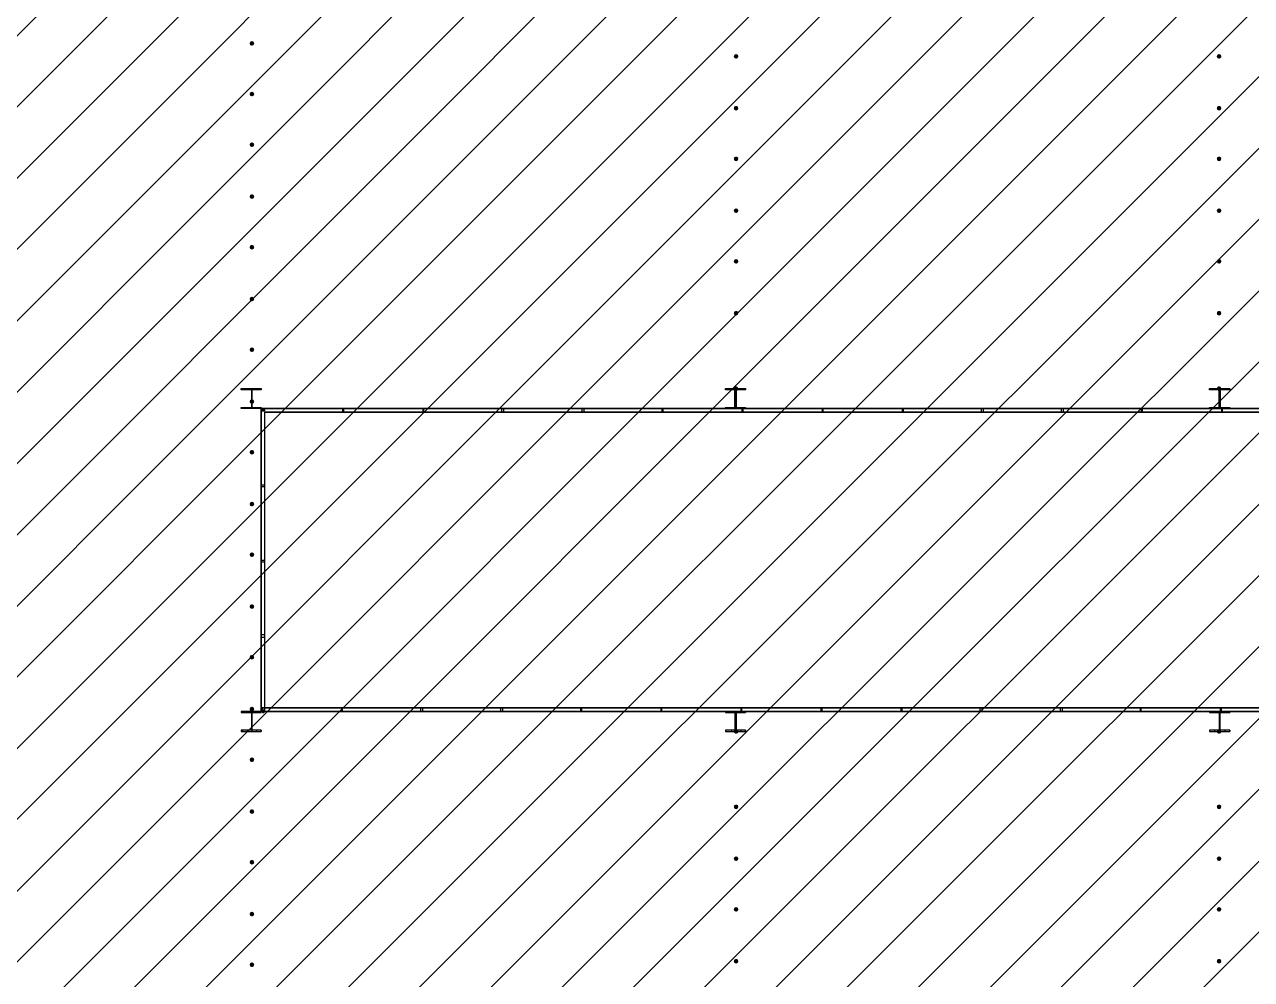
# Model space of a CAD drawing. Header units: millimetres. Extents: x 0 to 420, y 0 to 297.
# Drawn here: x 129.33 to 173.42, y 163.22 to 197.53 of the extents above; entities that cross this region are included whole.
import ezdxf

# ---------------------------------------------------------------- set-up
doc = ezdxf.new("R2010")
doc.units = ezdxf.units.MM
doc.layers.get('0').update_dxf_attribs({"linetype": 'CONTINUOUS'})

msp = doc.modelspace()

# ---------------------------------------------------------------- hatches: boundary and pattern name
at = {"true_color": 0x000007}
for points in [[(137.583333, 196.85), (137.558463, 196.790204), (137.498667, 196.765333), (137.438871, 196.790204), (137.414, 196.85), (137.438871, 196.909796), (137.498667, 196.934667), (137.558462, 196.909796)], [(154.982333, 196.384333), (154.957462, 196.324537), (154.897667, 196.299667), (154.837871, 196.324537), (154.813, 196.384333), (154.837871, 196.444129), (154.897667, 196.469), (154.957462, 196.444129)], [(172.339, 196.384333), (172.314129, 196.324537), (172.254333, 196.299667), (172.194538, 196.324537), (172.169667, 196.384333), (172.194537, 196.444129), (172.254333, 196.469), (172.314129, 196.444129)], [(137.583333, 195.029667), (137.558463, 194.969871), (137.498667, 194.945), (137.438871, 194.969871), (137.414, 195.029667), (137.438871, 195.089462), (137.498667, 195.114333), (137.558462, 195.089463)], [(154.982333, 194.521667), (154.957462, 194.461871), (154.897667, 194.437), (154.837871, 194.461871), (154.813, 194.521667), (154.837871, 194.581462), (154.897667, 194.606333), (154.957462, 194.581463)], [(172.339, 194.521667), (172.314129, 194.461871), (172.254333, 194.437), (172.194538, 194.461871), (172.169667, 194.521667), (172.194537, 194.581462), (172.254333, 194.606333), (172.314129, 194.581463)], [(137.583333, 193.209333), (137.558463, 193.149538), (137.498667, 193.124667), (137.438871, 193.149538), (137.414, 193.209333), (137.438871, 193.269129), (137.498667, 193.294), (137.558462, 193.269129)], [(154.982333, 192.701333), (154.957462, 192.641537), (154.897667, 192.616667), (154.837871, 192.641537), (154.813, 192.701333), (154.837871, 192.761129), (154.897667, 192.786), (154.957462, 192.761129)], [(172.339, 192.701333), (172.314129, 192.641537), (172.254333, 192.616667), (172.194538, 192.641537), (172.169667, 192.701333), (172.194537, 192.761129), (172.254333, 192.786), (172.314129, 192.761129)], [(137.583333, 191.346667), (137.558463, 191.286871), (137.498667, 191.262), (137.438871, 191.286871), (137.414, 191.346667), (137.438871, 191.406462), (137.498667, 191.431333), (137.558462, 191.406463)], [(154.982333, 190.838667), (154.957462, 190.778871), (154.897667, 190.754), (154.837871, 190.778871), (154.813, 190.838667), (154.837871, 190.898462), (154.897667, 190.923333), (154.957462, 190.898463)], [(172.339, 190.838667), (172.314129, 190.778871), (172.254333, 190.754), (172.194538, 190.778871), (172.169667, 190.838667), (172.194537, 190.898462), (172.254333, 190.923333), (172.314129, 190.898463)], [(137.583333, 189.526333), (137.558463, 189.466537), (137.498667, 189.441667), (137.438871, 189.466537), (137.414, 189.526333), (137.438871, 189.586129), (137.498667, 189.611), (137.558462, 189.586129)], [(154.982333, 189.018333), (154.957462, 188.958537), (154.897667, 188.933667), (154.837871, 188.958537), (154.813, 189.018333), (154.837871, 189.078129), (154.897667, 189.103), (154.957462, 189.078129)], [(172.339, 189.018333), (172.314129, 188.958537), (172.254333, 188.933667), (172.194538, 188.958537), (172.169667, 189.018333), (172.194537, 189.078129), (172.254333, 189.103), (172.314129, 189.078129)], [(137.583333, 187.663667), (137.558463, 187.603871), (137.498667, 187.579), (137.438871, 187.603871), (137.414, 187.663667), (137.438871, 187.723462), (137.498667, 187.748333), (137.558462, 187.723463)], [(154.982333, 187.155667), (154.957462, 187.095871), (154.897667, 187.071), (154.837871, 187.095871), (154.813, 187.155667), (154.837871, 187.215462), (154.897667, 187.240333), (154.957462, 187.215463)], [(172.339, 187.155667), (172.314129, 187.095871), (172.254333, 187.071), (172.194538, 187.095871), (172.169667, 187.155667), (172.194537, 187.215462), (172.254333, 187.240333), (172.314129, 187.215463)], [(137.583333, 185.843333), (137.558463, 185.783537), (137.498667, 185.758667), (137.438871, 185.783537), (137.414, 185.843333), (137.438871, 185.903129), (137.498667, 185.928), (137.558462, 185.903129)], [(154.982333, 184.446333), (154.957462, 184.386537), (154.897667, 184.361667), (154.837871, 184.386537), (154.813, 184.446333), (154.837871, 184.506129), (154.897667, 184.531), (154.957462, 184.506129)], [(172.339, 184.446333), (172.314129, 184.386537), (172.254333, 184.361667), (172.194538, 184.386537), (172.169667, 184.446333), (172.194537, 184.506129), (172.254333, 184.531), (172.314129, 184.506129)], [(137.583333, 183.980667), (137.558463, 183.920871), (137.498667, 183.896), (137.438871, 183.920871), (137.414, 183.980667), (137.438871, 184.040462), (137.498667, 184.065333), (137.558462, 184.040463)], [(137.583333, 182.160333), (137.558463, 182.100537), (137.498667, 182.075667), (137.438871, 182.100537), (137.414, 182.160333), (137.438871, 182.220129), (137.498667, 182.245), (137.558462, 182.220129)], [(137.583333, 180.297667), (137.558463, 180.237871), (137.498667, 180.213), (137.438871, 180.237871), (137.414, 180.297667), (137.438871, 180.357462), (137.498667, 180.382333), (137.558462, 180.357463)], [(137.583333, 178.477333), (137.558463, 178.417537), (137.498667, 178.392667), (137.438871, 178.417537), (137.414, 178.477333), (137.438871, 178.537129), (137.498667, 178.562), (137.558462, 178.537129)], [(137.583333, 176.614667), (137.558463, 176.554871), (137.498667, 176.53), (137.438871, 176.554871), (137.414, 176.614667), (137.438871, 176.674462), (137.498667, 176.699333), (137.558462, 176.674463)], [(137.583333, 174.794333), (137.558463, 174.734537), (137.498667, 174.709667), (137.438871, 174.734537), (137.414, 174.794333), (137.438871, 174.854129), (137.498667, 174.879), (137.558462, 174.854129)], [(137.583333, 172.931667), (137.558463, 172.871871), (137.498667, 172.847), (137.438871, 172.871871), (137.414, 172.931667), (137.438871, 172.991462), (137.498667, 173.016333), (137.558462, 172.991463)], [(154.982333, 172.127333), (154.957462, 172.067537), (154.897667, 172.042667), (154.837871, 172.067537), (154.813, 172.127333), (154.837871, 172.187129), (154.897667, 172.212), (154.957462, 172.187129)], [(172.339, 172.127333), (172.314129, 172.067537), (172.254333, 172.042667), (172.194538, 172.067537), (172.169667, 172.127333), (172.194537, 172.187129), (172.254333, 172.212), (172.314129, 172.187129)], [(137.583333, 171.111333), (137.558463, 171.051537), (137.498667, 171.026667), (137.438871, 171.051537), (137.414, 171.111333), (137.438871, 171.171129), (137.498667, 171.196), (137.558462, 171.171129)], [(137.583333, 169.248667), (137.558463, 169.188871), (137.498667, 169.164), (137.438871, 169.188871), (137.414, 169.248667), (137.438871, 169.308462), (137.498667, 169.333333), (137.558462, 169.308463)], [(154.982333, 169.418), (154.957462, 169.358204), (154.897667, 169.333333), (154.837871, 169.358204), (154.813, 169.418), (154.837871, 169.477796), (154.897667, 169.502667), (154.957462, 169.477796)], [(172.339, 169.418), (172.314129, 169.358204), (172.254333, 169.333333), (172.194538, 169.358204), (172.169667, 169.418), (172.194537, 169.477796), (172.254333, 169.502667), (172.314129, 169.477796)], [(154.982333, 167.555333), (154.957462, 167.495537), (154.897667, 167.470667), (154.837871, 167.495537), (154.813, 167.555333), (154.837871, 167.615129), (154.897667, 167.64), (154.957462, 167.615129)], [(172.339, 167.555333), (172.314129, 167.495537), (172.254333, 167.470667), (172.194538, 167.495537), (172.169667, 167.555333), (172.194537, 167.615129), (172.254333, 167.64), (172.314129, 167.615129)], [(137.583333, 167.428333), (137.558463, 167.368538), (137.498667, 167.343667), (137.438871, 167.368538), (137.414, 167.428333), (137.438871, 167.488129), (137.498667, 167.513), (137.558462, 167.488129)], [(154.982333, 165.735), (154.957462, 165.675204), (154.897667, 165.650333), (154.837871, 165.675204), (154.813, 165.735), (154.837871, 165.794796), (154.897667, 165.819667), (154.957462, 165.794796)], [(172.339, 165.735), (172.314129, 165.675204), (172.254333, 165.650333), (172.194538, 165.675204), (172.169667, 165.735), (172.194537, 165.794796), (172.254333, 165.819667), (172.314129, 165.794796)], [(137.583333, 165.565667), (137.558463, 165.505871), (137.498667, 165.481), (137.438871, 165.505871), (137.414, 165.565667), (137.438871, 165.625462), (137.498667, 165.650333), (137.558462, 165.625463)], [(137.583333, 163.745333), (137.558463, 163.685537), (137.498667, 163.660667), (137.438871, 163.685537), (137.414, 163.745333), (137.438871, 163.805129), (137.498667, 163.83), (137.558462, 163.805129)], [(154.982333, 163.872333), (154.957462, 163.812537), (154.897667, 163.787667), (154.837871, 163.812537), (154.813, 163.872333), (154.837871, 163.932129), (154.897667, 163.957), (154.957462, 163.932129)], [(172.339, 163.872333), (172.314129, 163.812537), (172.254333, 163.787667), (172.194538, 163.812537), (172.169667, 163.872333), (172.194537, 163.932129), (172.254333, 163.957), (172.314129, 163.932129)]]:
    msp.add_hatch(color=0, dxfattribs=at).paths.add_polyline_path(points, flags=0)

# ---------------------------------------------------------------- linework, layer by layer
at = {"color": 0, "true_color": 0x000006}
for points in [[(108.161668, 176.233666), (133.731001, 201.802999)], [(108.161668, 173.651333), (136.271001, 201.802999)], [(108.161668, 171.111333), (138.853334, 201.802999)], [(108.161668, 168.528999), (141.393334, 201.802999)], [(108.161668, 165.988999), (143.975668, 201.802999)], [(108.161668, 163.406666), (146.515668, 201.802999)], [(108.161668, 160.866666), (149.098001, 201.802999)], [(108.161668, 158.284333), (151.638001, 201.802999)], [(108.161668, 155.744333), (154.220334, 201.802999)], [(109.728001, 154.770666), (156.760334, 201.802999)], [(112.310335, 154.770666), (159.342668, 201.802999)], [(114.850335, 154.770666), (161.882668, 201.802999)], [(117.432668, 154.770666), (164.465001, 201.802999)], [(119.972668, 154.770666), (167.005001, 201.802999)], [(122.555001, 154.770666), (169.587334, 201.802999)], [(125.095001, 154.770666), (172.127334, 201.802999)], [(127.677335, 154.770666), (174.709668, 201.802999)], [(130.217334, 154.770666), (177.249668, 201.802999)], [(132.799668, 154.770666), (179.832001, 201.802999)], [(135.339668, 154.770666), (182.414334, 201.802999)], [(137.922001, 154.770666), (184.954334, 201.802999)], [(140.462001, 154.770666), (187.536668, 201.802999)], [(143.044334, 154.770666), (190.076668, 201.802999)], [(145.584334, 154.770666), (192.659001, 201.802999)], [(148.166668, 154.770666), (195.199001, 201.802999)], [(150.706668, 154.770666), (197.781334, 201.802999)], [(153.289001, 154.770666), (200.321334, 201.802999)], [(155.871334, 154.770666), (202.903668, 201.802999)], [(158.411334, 154.770666), (205.443668, 201.802999)], [(160.993668, 154.770666), (208.026001, 201.802999)], [(163.533668, 154.770666), (210.566001, 201.802999)]]:
    msp.add_lwpolyline(points, dxfattribs=at)
at = {"color": 0, "true_color": 0x000007}
for points in [[(137.837333, 183.726667), (137.117667, 183.726667), (137.117667, 183.769), (137.498667, 183.769), (137.498667, 184.404), (137.117667, 184.404), (137.117667, 184.446333), (137.837333, 184.446333), (137.837333, 184.404), (137.498667, 184.404), (137.498667, 183.769), (137.837333, 183.769)], [(155.236333, 183.726667), (154.516667, 183.726667), (154.516667, 183.769), (154.855333, 183.769), (154.855333, 184.404), (154.516667, 184.404), (154.516667, 184.446333), (155.236333, 184.446333), (155.236333, 184.404), (154.897667, 184.404), (154.897667, 183.769), (155.236333, 183.769)], [(172.635333, 183.726667), (171.915667, 183.726667), (171.915667, 183.769), (172.254333, 183.769), (172.254333, 184.404), (171.915667, 184.404), (171.915667, 184.446333), (172.635333, 184.446333), (172.635333, 184.404), (172.296667, 184.404), (172.296667, 183.769), (172.635333, 183.769)], [(224.070333, 172.847), (137.837333, 172.847), (137.837333, 172.974), (223.985667, 172.974), (137.837333, 172.974), (137.837333, 172.847), (224.070333, 172.847), (224.070333, 183.726667), (137.837333, 183.726667), (137.837333, 172.847), (137.964333, 172.847), (137.964333, 183.599667), (223.985667, 183.599667), (223.985667, 172.974), (137.837333, 172.974), (137.837333, 172.847)], [(137.837333, 183.726667), (137.837333, 172.847), (224.070333, 172.847), (224.070333, 183.726667)], [(137.964333, 183.642), (137.964333, 183.684333), (137.922, 183.684333), (137.879667, 183.684333), (137.837333, 183.684333), (137.837333, 183.642), (137.879667, 183.642), (137.922, 183.642)], [(140.758333, 183.726667), (140.758333, 183.599667), (140.800667, 183.599667), (140.800667, 183.726667)], [(143.637, 183.726667), (143.637, 183.599667), (143.679333, 183.599667), (143.679333, 183.726667)], [(146.473333, 183.726667), (146.473333, 183.599667), (146.558, 183.599667), (146.558, 183.726667)], [(149.352, 183.726667), (149.352, 183.599667), (149.436667, 183.599667), (149.436667, 183.726667)], [(152.230667, 183.726667), (152.230667, 183.599667), (152.273, 183.599667), (152.273, 183.726667)], [(155.109333, 183.726667), (155.109333, 183.599667), (155.151667, 183.599667), (155.151667, 183.726667)], [(157.988, 183.726667), (157.988, 183.599667), (158.030333, 183.599667), (158.030333, 183.726667)], [(160.866667, 183.726667), (160.866667, 183.599667), (160.909, 183.599667), (160.909, 183.726667)], [(163.703, 183.726667), (163.703, 183.599667), (163.787667, 183.599667), (163.787667, 183.726667)], [(166.581667, 183.726667), (166.581667, 183.599667), (166.666333, 183.599667), (166.666333, 183.726667)], [(169.460333, 183.726667), (169.460333, 183.599667), (169.502667, 183.599667), (169.502667, 183.726667)], [(172.339, 183.726667), (172.339, 183.599667), (172.381333, 183.599667), (172.381333, 183.726667)], [(137.837333, 180.932667), (137.964333, 180.932667), (137.964333, 180.975), (137.837333, 180.975)], [(137.837333, 178.223333), (137.964333, 178.223333), (137.964333, 178.265667), (137.837333, 178.265667)], [(137.837333, 175.514), (137.964333, 175.514), (137.964333, 175.598667), (137.837333, 175.598667)], [(137.837333, 172.847), (137.117667, 172.847), (137.117667, 172.804667), (137.498667, 172.804667), (137.498667, 172.169667), (137.117667, 172.169667), (137.117667, 172.127333), (137.837333, 172.127333), (137.837333, 172.169667), (137.498667, 172.169667), (137.498667, 172.804667), (137.837333, 172.804667)], [(224.070333, 172.847), (137.837333, 172.847), (137.837333, 172.974), (223.985667, 172.974), (137.837333, 172.974), (137.837333, 172.847)], [(137.837333, 172.974), (137.837333, 172.931667), (137.837333, 172.889333), (137.837333, 172.847), (137.879667, 172.847), (137.879667, 172.889333), (137.879667, 172.931667), (137.879667, 172.974)], [(137.964333, 172.847), (137.964333, 172.889333), (137.922, 172.889333), (137.879667, 172.889333), (137.879667, 172.847), (137.837333, 172.847), (137.879667, 172.847), (137.879667, 172.804667), (137.922, 172.804667)], [(140.758333, 172.847), (140.758333, 172.974), (140.716, 172.974), (140.716, 172.847)], [(143.637, 172.847), (143.637, 172.974), (143.552333, 172.974), (143.552333, 172.847)], [(146.515667, 172.847), (146.515667, 172.974), (146.431, 172.974), (146.431, 172.847)], [(149.352, 172.847), (149.352, 172.974), (149.309667, 172.974), (149.309667, 172.847)], [(152.230667, 172.847), (152.230667, 172.974), (152.188333, 172.974), (152.188333, 172.847)], [(155.236333, 172.847), (154.516667, 172.847), (154.516667, 172.804667), (154.855333, 172.804667), (154.855333, 172.169667), (154.516667, 172.169667), (154.516667, 172.127333), (155.236333, 172.127333), (155.236333, 172.169667), (154.897667, 172.169667), (154.897667, 172.804667), (155.236333, 172.804667)], [(155.109333, 172.847), (155.109333, 172.974), (155.067, 172.974), (155.067, 172.847)], [(157.988, 172.847), (157.988, 172.974), (157.945667, 172.974), (157.945667, 172.847)], [(160.866667, 172.847), (160.866667, 172.974), (160.824333, 172.974), (160.824333, 172.847)], [(163.745333, 172.847), (163.745333, 172.974), (163.660667, 172.974), (163.660667, 172.847)], [(166.624, 172.847), (166.624, 172.974), (166.539333, 172.974), (166.539333, 172.847)], [(169.460333, 172.847), (169.460333, 172.974), (169.418, 172.974), (169.418, 172.847)], [(172.635333, 172.847), (171.915667, 172.847), (171.915667, 172.804667), (172.254333, 172.804667), (172.254333, 172.169667), (171.915667, 172.169667), (171.915667, 172.127333), (172.635333, 172.127333), (172.635333, 172.169667), (172.296667, 172.169667), (172.296667, 172.804667), (172.635333, 172.804667)], [(172.339, 172.847), (172.339, 172.974), (172.296667, 172.974), (172.296667, 172.847)]]:
    msp.add_lwpolyline(points, close=True, dxfattribs=at)
for points in [[(137.16, 184.404), (137.16, 184.446333)], [(137.329333, 184.404), (137.329333, 184.446333)], [(137.498667, 183.726667), (137.498667, 184.446333)], [(137.668, 184.404), (137.668, 184.446333)], [(137.837333, 184.404), (137.837333, 184.446333)], [(154.516667, 184.404), (154.516667, 184.446333)], [(154.728333, 184.404), (154.728333, 184.446333)], [(154.897667, 183.726667), (154.897667, 184.446333)], [(155.067, 184.404), (155.067, 184.446333)], [(155.236333, 184.404), (155.236333, 184.446333)], [(171.915667, 184.404), (171.915667, 184.446333)], [(172.085, 184.404), (172.085, 184.446333)], [(172.254333, 183.726667), (172.254333, 184.446333)], [(172.466, 184.404), (172.466, 184.446333)], [(172.635333, 184.404), (172.635333, 184.446333)], [(137.16, 183.726667), (137.16, 183.769)], [(137.329333, 183.726667), (137.329333, 183.769)], [(137.668, 183.726667), (137.668, 183.769)], [(137.837333, 183.726667), (137.837333, 183.769)], [(137.837333, 183.726667), (137.837333, 172.847), (137.964333, 172.847), (137.964333, 183.599667)], [(137.837333, 183.726667), (224.070333, 183.726667), (137.837333, 183.726667), (137.837333, 172.847), (137.964333, 172.847), (137.964333, 183.599667), (223.985667, 183.599667), (137.964333, 183.599667)], [(137.837333, 183.726667), (137.837333, 172.847), (137.964333, 172.847), (137.964333, 183.599667)], [(137.837333, 183.726667), (224.070333, 183.726667), (137.837333, 183.726667), (137.837333, 172.847), (137.964333, 172.847), (137.964333, 183.599667), (223.985667, 183.599667), (137.964333, 183.599667)], [(224.070333, 183.726667), (137.837333, 183.726667), (137.837333, 172.847)], [(137.837333, 172.847), (224.070333, 172.847), (224.070333, 183.726667)], [(154.516667, 183.726667), (154.516667, 183.769)], [(154.728333, 183.726667), (154.728333, 183.769)], [(155.067, 183.726667), (155.067, 183.769)], [(155.236333, 183.726667), (155.236333, 183.769)], [(171.915667, 183.726667), (171.915667, 183.769)], [(172.085, 183.726667), (172.085, 183.769)], [(172.466, 183.726667), (172.466, 183.769)], [(172.635333, 183.726667), (172.635333, 183.769)], [(137.16, 172.847), (137.16, 172.804667)], [(137.329333, 172.847), (137.329333, 172.804667)], [(137.498667, 172.847), (137.498667, 172.127333)], [(137.668, 172.847), (137.668, 172.804667)], [(137.837333, 172.847), (137.837333, 172.804667)], [(154.516667, 172.847), (154.516667, 172.804667)], [(154.728333, 172.847), (154.728333, 172.804667)], [(154.897667, 172.847), (154.897667, 172.127333)], [(155.067, 172.847), (155.067, 172.804667)], [(155.236333, 172.847), (155.236333, 172.804667)], [(171.915667, 172.847), (171.915667, 172.804667)], [(172.085, 172.847), (172.085, 172.804667)], [(172.254333, 172.847), (172.254333, 172.127333)], [(172.466, 172.847), (172.466, 172.804667)], [(172.635333, 172.847), (172.635333, 172.804667)], [(137.16, 172.169667), (137.16, 172.127333)], [(137.329333, 172.169667), (137.329333, 172.127333)], [(137.668, 172.169667), (137.668, 172.127333)], [(137.837333, 172.169667), (137.837333, 172.127333)], [(154.516667, 172.169667), (154.516667, 172.127333)], [(154.728333, 172.169667), (154.728333, 172.127333)], [(155.067, 172.169667), (155.067, 172.127333)], [(155.236333, 172.169667), (155.236333, 172.127333)], [(171.915667, 172.169667), (171.915667, 172.127333)], [(172.085, 172.169667), (172.085, 172.127333)], [(172.466, 172.169667), (172.466, 172.127333)], [(172.635333, 172.169667), (172.635333, 172.127333)]]:
    msp.add_lwpolyline(points, dxfattribs=at)
at = {"color": 0, "true_color": 0x0000fe}
msp.add_lwpolyline([(224.070333, 183.726667), (224.070333, 172.847), (137.837333, 172.847), (137.837333, 183.726667)], close=True, dxfattribs=at)
at = {"color": 0, "true_color": 0x000008}
msp.add_lwpolyline([(224.070333, 183.726667), (224.070333, 172.847), (137.837333, 172.847), (137.837333, 183.726667)], close=True, dxfattribs=at)

doc.saveas('drawing.dxf')
